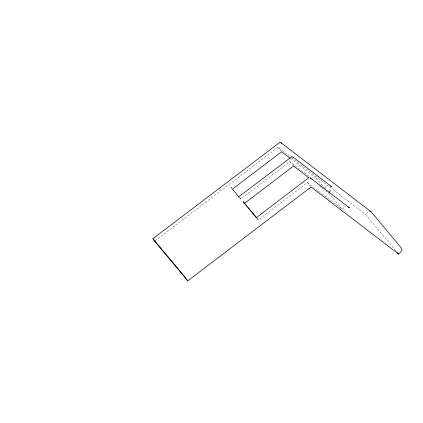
<?xml version="1.0" encoding="UTF-8"?>
<svg xmlns="http://www.w3.org/2000/svg" width="423" height="423" viewBox="0 0 423 423"><rect width="100%" height="100%" fill="white"/><g stroke="black" fill="none" stroke-linecap="round" stroke-linejoin="round"><path stroke-width="0.32" stroke-dasharray="2.12 1.59" d="M324.795 188.399L316.504 178.48L318.588 176.306M325.213 187.96L327.91 185.618M256.988 218.48L258.247 219.981L307.384 182.583L342.297 209.337L345.411 206.556M395.759 250.622L365.535 214.461L367.613 212.288A3.03 2.126 -52.5 0 1 368.518 211.585M155.104 240.787L277.906 147.315L290.945 157.308M239.497 197.557L240.745 199.043L289.882 161.644L310.202 177.216M291.468 157.71L365.535 214.461M290.448 158.514L316.504 178.48M319.619 186.014L321.184 187.215M321.707 187.616L323.267 188.811M323.791 189.213L325.35 190.408M325.874 190.81L327.439 192.005M328.481 192.803L342.297 209.337M277.906 147.315L281.179 151.233M289.882 161.644L293.567 166.054M307.384 182.583L310.656 186.501M257.036 218.226L258.247 219.981M239.529 197.287L240.745 199.043"/><path stroke-width="0.63" d="M328.898 192.37L330.564 190.63M280.132 142.139L152.915 238.672L154.58 241.189L187.743 280.861L311.069 186.992L398.693 254.133L400.777 251.96A3.03 2.126 -52.5 0 0 401.48 248.137L371.082 211.77L280.713 142.525L281.639 143.63M238.376 197.07L292.108 156.468M309.007 177.565L255.878 218.009L256.491 217.819M330.712 186.046L332.055 187.014L292.69 156.854L293.61 157.953M348.214 206.984L349.557 207.952L310.191 177.792L311.117 178.892M289.929 158.112L281.591 151.725L232.454 189.129L238.672 196.568M309.197 178.03L293.567 166.054L244.425 203.452L243.214 201.697L256.613 217.729M152.915 238.672L183.936 275.696L187.743 280.861M397.435 252.626L398.693 254.133M245.684 204.954L246.942 206.461M247.778 207.46L249.036 208.962M249.871 209.967L251.13 211.468M251.965 212.468L255.735 216.978M231.238 187.373L231.846 188.251M369.496 211.236A3.03 2.126 -52.5 0 1 371.082 211.77"/></g></svg>
